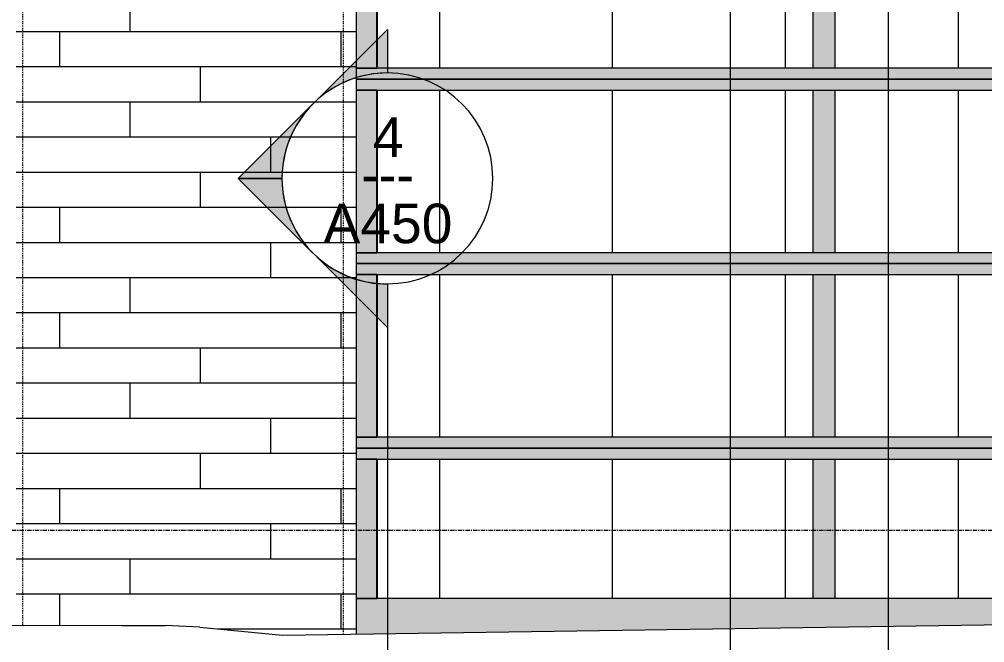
# Model space of a CAD drawing. Header units: inches. Extents: x -9021 to -6963, y -226 to 478.
# Drawn here: x -7299.8 to -7189.9, y 19.2 to 90.2 of the extents above; entities that cross this region are included whole.
import ezdxf

# ---------------------------------------------------------------- set-up
doc = ezdxf.new("R2010")
doc.units = ezdxf.units.IN
doc.header["$MEASUREMENT"] = 0
doc.linetypes.add('Dash 1_16_', pattern=[0.12499999999999999, 0.06249999999999999, -0.06249999999999999])
doc.linetypes.add('Grid Line 1_2_', pattern=[0.8749999999999999, 0.4999999999999999, -0.125, 0.125, -0.125])
for name, color, linetype, lineweight in [('A-DETL-1', 90, 'Dash 1_16_', 9), ('A-DOOR', 31, 'Continuous', 18), ('A-DOOR-1', 31, 'Continuous', 9), ('A-FLOR-LEVL-1', 51, 'Grid Line 1_2_', 9), ('A-WALL-PATT-1', 111, 'Continuous', 9), ('C-TOPO', 7, 'Continuous', 9), ('G-ANNO-SYMB-1', 111, 'Continuous', 9), ('S-FNDN', 32, 'Continuous', 18)]:
    doc.layers.add(name, color=color, linetype=linetype, lineweight=lineweight)
doc.styles.add('Arial_1', font='arial.ttf', dxfattribs={"height": 4.499999999999996})
doc.styles.add('Century Gothic', font='ufonts.com_century-gothic.ttf', dxfattribs={"height": 4.499999999999996})
pattern_1 = [(0, (-7295.177890747549, 32.8), (0, 4), []), (90, (-7295.177890747549, 32.8), (-7.999999999999999, 8), [4, -28]), (90, (-7279.177890747549, 36.8), (-7.999999999999999, 8), [4, -28])]

# ---------------------------------------------------------------- blocks, each defined once
blk = doc.blocks.new('Door-Sectional_Model3552_Comcl_Amarr - GARAGE-1873520-BUILDING ELEVATION - SOUTH _STREET_')
at = {"layer": 'A-DOOR'}
h = blk.add_hatch(color=256, dxfattribs=at)
h.paths.add_polyline_path([(8782.253379426043, 83.38232421875011), (8837.819381505433, 83.38232421875011), (8837.819381505433, 84.63232421875153), (8731.319381505433, 84.63232421875153), (8731.319381505433, 83.38232421875011), (8733.694381505442, 83.38232421875011)], flags=0)
h.paths.add_polyline_path([(8837.819381505433, 100.5073242187527), (8837.819381505433, 104.3823242187527), (8731.319381505433, 104.3823242187527), (8731.319381505433, 100.5073242187527), (8835.444381505444, 100.5073242187527)], flags=0)
h = blk.add_hatch(color=256, dxfattribs=at)
h.paths.add_polyline_path([(8733.647903653342, 84.63232421875153), (8733.647903653342, 100.5073242187527), (8731.319381505433, 100.5073242187527), (8731.319381505433, 84.63232421875153)], flags=0)
h.paths.add_polyline_path([(8837.819381505433, 84.63232421875153), (8837.819381505433, 100.5073242187527), (8835.444381505444, 100.5073242187527), (8835.444381505444, 84.63232421882086)], flags=0)
h = blk.add_hatch(color=256, dxfattribs=at)
h.paths.add_polyline_path([(8733.694381505444, 24.25732421875393), (8733.694381505444, 40.13232421875151), (8733.647903653344, 40.13232421875151), (8733.647903653344, 24.25732421875393)], flags=0)
h.paths.add_polyline_path([(8733.647903653344, 42.63232421875452), (8733.694381505444, 42.63232421875452), (8733.694381505444, 61.13232421875458), (8733.647903653344, 61.13232421875458)], flags=0)
h.paths.add_polyline_path([(8733.647903653344, 63.63232421875861), (8733.694381505444, 63.63232421875861), (8733.694381505444, 82.1323242187579), (8733.647903653344, 82.1323242187579), (8733.647903653344, 66.77742126569652)], flags=0)
h.paths.add_polyline_path([(8733.694381505444, 84.63232421875153), (8733.694381505444, 100.5073242187527), (8733.647903653344, 100.5073242187527), (8733.647903653344, 84.63232421875153)], flags=0)
for points in [[(8785.819381505427, 84.63232421875153), (8785.819381505427, 100.5073242187527), (8783.31938150543, 100.5073242187527), (8783.31938150543, 84.63232421875153)], [(8785.819381505427, 63.63232421875614), (8785.819381505427, 82.1323242187562), (8783.31938150543, 82.1323242187562), (8783.31938150543, 63.63232421875614)], [(8783.31938150543, 42.63232421875452), (8785.819381505427, 42.63232421875452), (8785.819381505427, 61.13232421875458), (8783.31938150543, 61.13232421875458), (8783.31938150543, 47.94267126569656)], [(8783.31938150543, 24.25732421875154), (8785.819381505427, 24.25732421875154), (8785.819381505427, 40.13232421875151), (8783.31938150543, 40.13232421875151), (8783.31938150543, 29.10792126569652)]]:
    blk.add_hatch(color=256, dxfattribs=at).paths.add_polyline_path(points, flags=0)
h = blk.add_hatch(color=256, dxfattribs=at)
h.paths.add_polyline_path([(8782.253379426043, 62.38232421875472), (8837.819381505433, 62.38232421875472), (8837.819381505433, 63.63232421875861), (8731.319381505433, 63.63232421875861), (8731.319381505433, 62.38232421875472), (8745.227379426044, 62.38232421875472)], flags=0)
h.paths.add_polyline_path([(8733.694381505442, 82.1323242187562), (8837.819381505433, 82.14384495608502), (8837.819381505433, 83.38232421875011), (8731.319381505433, 83.37080348142914), (8731.319381505433, 82.1323242187579)], flags=0)
h = blk.add_hatch(color=256, dxfattribs=at)
h.paths.add_polyline_path([(8837.819381505433, 63.63232421875861), (8837.819381505433, 82.1323242187579), (8835.444381505444, 82.1323242187579), (8835.444381505444, 63.63232421875861)], flags=0)
h.paths.add_polyline_path([(8733.647903653342, 63.63232421875861), (8733.647903653342, 82.1323242187579), (8731.319381505433, 82.1323242187579), (8731.319381505433, 63.63232421875861)], flags=0)
h = blk.add_hatch(color=256, dxfattribs=at)
h.paths.add_polyline_path([(8782.253379426043, 41.38232421875301), (8837.819381505433, 41.38232421875301), (8837.819381505433, 42.63232421875452), (8731.319381505433, 42.63232421875452), (8731.319381505433, 41.38232421875301), (8772.996879426044, 41.38232421875301)], flags=0)
h.paths.add_polyline_path([(8745.227379426044, 61.13232421875458), (8837.819381505433, 61.1438449560834), (8837.819381505433, 62.38232421875472), (8731.319381505433, 62.37080348142743), (8731.319381505433, 61.13232421875458), (8733.694381505442, 61.13232421875458)], flags=0)
h = blk.add_hatch(color=256, dxfattribs=at)
h.paths.add_polyline_path([(8731.319381505433, 42.63232421875452), (8733.647903653342, 42.63232421875452), (8733.647903653342, 61.13232421875458), (8731.319381505433, 61.13232421875458), (8731.319381505433, 55.57430201612675)], flags=0)
h.paths.add_polyline_path([(8837.819381505433, 42.63232421875452), (8837.819381505433, 61.13232421875458), (8835.444381505444, 61.13232421875458), (8835.444381505444, 42.63232421883484)], flags=0)
h = blk.add_hatch(color=256, dxfattribs=at)
h.paths.add_polyline_path([(8731.319381505433, 20.47347005208332), (8747.235050506893, 20.47347005208341), (8837.819381505433, 21.8078875165542), (8837.819381505433, 24.25732421875393), (8731.319381505433, 24.25732421875393), (8731.319381505433, 22.00000047683722)], flags=0)
h.paths.add_polyline_path([(8791.509879426045, 40.13232421875151), (8837.819381505433, 40.14384495608033), (8837.819381505433, 41.38232421875301), (8731.319381505433, 41.37080348142453), (8731.319381505433, 40.13232421875151), (8782.253379426043, 40.13232421875151)], flags=0)
h = blk.add_hatch(color=256, dxfattribs=at)
h.paths.add_polyline_path([(8837.819381505433, 24.25732421875393), (8837.819381505433, 40.13232421875151), (8835.444381505444, 40.13232421875151), (8835.444381505444, 24.25732421875393)], flags=0)
h.paths.add_polyline_path([(8733.647903653342, 24.25732421875393), (8733.647903653342, 40.13232421875151), (8731.319381505433, 40.13232421875151), (8731.319381505433, 24.25732421875393)], flags=0)
at = {"layer": 'A-DOOR-1'}
h = blk.add_hatch(dxfattribs=at)
h.set_pattern_fill('FP_27', color=256, style=0, pattern_type=2)
h.set_pattern_definition([(90, (8692.884, 83.382), (19.685, -1.205358612060782e-15), [24, 0, 0, 0])])
h.paths.add_polyline_path([(8783.31938150543, 84.63232421875153), (8783.31938150543, 100.5073242187527), (8733.694381505442, 100.5073242187527), (8733.694381505442, 84.63232421875153), (8782.253379426043, 84.63232421875153)], flags=0)
h.paths.add_polyline_path([(8835.444381505444, 84.63232421875153), (8835.444381505444, 100.5073242187527), (8785.819381505427, 100.5073242187527), (8785.819381505427, 84.63232421875153)], flags=0)
h = blk.add_hatch(dxfattribs=at)
h.set_pattern_fill('FP_28', color=256, style=0, pattern_type=2)
h.set_pattern_definition([(90, (8692.884, 62.382), (19.685, -1.205358612060782e-15), [24, 0, 0, 0])])
h.paths.add_polyline_path([(8835.444381505444, 63.63232421875614), (8835.444381505444, 82.1323242187562), (8785.819381505427, 82.1323242187562), (8785.819381505427, 63.63232421875614), (8819.279379426043, 63.63232421875614)], flags=0)
h.paths.add_polyline_path([(8745.227379426044, 63.63232421875614), (8783.31938150543, 63.63232421875614), (8783.31938150543, 82.1323242187562), (8733.694381505442, 82.1323242187562), (8733.694381505442, 63.63232421875614)], flags=0)
h = blk.add_hatch(dxfattribs=at)
h.set_pattern_fill('FP_29', color=256, style=0, pattern_type=2)
h.set_pattern_definition([(90, (8692.884, 41.382), (19.685, -1.205358612060782e-15), [24, 0, 0, 0])])
h.paths.add_polyline_path([(8791.509879426045, 42.63232421875452), (8835.444381505444, 42.63232421875452), (8835.444381505444, 61.13232421875458), (8785.819381505427, 61.13232421875458), (8785.819381505427, 42.63232421875452)], flags=0)
h.paths.add_polyline_path([(8745.227379426044, 42.63232421875452), (8783.31938150543, 42.63232421875452), (8783.31938150543, 61.13232421875458), (8733.694381505442, 61.13232421875458), (8733.694381505442, 42.63232421875452)], flags=0)
h = blk.add_hatch(dxfattribs=at)
h.set_pattern_fill('FP_30', color=256, style=0, pattern_type=2)
h.set_pattern_definition([(90, (8692.884, 20.382), (19.685, -1.205358612060782e-15), [24, 0, 0, 0])])
h.paths.add_polyline_path([(8805.248982916282, 24.25732421875154), (8835.444381505444, 24.25732421875154), (8835.444381505444, 40.13232421875151), (8785.819381505427, 40.13232421875151), (8785.819381505427, 24.25732421875154)], flags=0)
h.paths.add_polyline_path([(8761.544431078994, 24.25732421875154), (8783.31938150543, 24.25732421875154), (8783.31938150543, 40.13232421875151), (8733.694381505442, 40.13232421875151), (8733.694381505442, 24.25732421875154), (8745.227379426044, 24.25732421875154)], flags=0)
at = {"layer": 'A-DOOR'}
for p, q in [((8733.647903653342, 100.5073242187543), (8731.319381505427, 100.5073242187543)), ((8731.319381505427, 100.5073242187543), (8837.819381505427, 100.5073242187543)), ((8733.647903653342, 84.63232421875382), (8733.647903653342, 100.5073242187543)), ((8733.694381505442, 100.5073242187526), (8733.694381505442, 84.63232421875144)), ((8783.319381505427, 100.507324218755), (8785.819381505427, 100.507324218755)), ((8783.319381505427, 84.63232421875364), (8783.319381505427, 100.507324218755)), ((8785.819381505427, 84.63232421875364), (8785.819381505427, 100.507324218755)), ((8835.44438150543, 100.507324218754), (8835.44438150543, 84.63232421875382)), ((8837.819381505427, 100.507324218754), (8835.44438150543, 100.507324218754)), ((8731.319381505427, 84.63232421875382), (8733.647903653342, 84.63232421875382)), ((8837.819381505427, 84.63232421875382), (8731.319381505427, 84.63232421875382)), ((8785.819381505427, 84.63232421875364), (8783.319381505427, 84.63232421875364)), ((8835.44438150543, 84.63232421875382), (8837.819381505427, 84.63232421875382)), ((8731.319381505427, 83.38232421874996), (8837.819381505427, 83.38232421874996)), ((8837.819381505427, 83.38232421875624), (8731.319381505427, 83.38232421875624)), ((8733.647903653342, 82.13232421875777), (8731.319381505427, 82.13232421875777)), ((8731.319381505427, 82.13232421875777), (8837.819381505427, 82.13232421875777)), ((8733.647903653342, 63.63232421875848), (8733.647903653342, 82.13232421875777)), ((8733.694381505442, 82.13232421875608), (8733.694381505442, 63.63232421875608)), ((8783.319381505427, 82.13232421875847), (8785.819381505427, 82.13232421875847)), ((8783.319381505427, 63.6323242187583), (8783.319381505427, 82.13232421875847)), ((8785.819381505427, 63.6323242187583), (8785.819381505427, 82.13232421875847)), ((8835.44438150543, 82.13232421875739), (8835.44438150543, 63.63232421875848)), ((8837.819381505427, 82.13232421875739), (8835.44438150543, 82.13232421875739)), ((8731.319381505427, 63.63232421875848), (8733.647903653342, 63.63232421875848)), ((8837.819381505427, 63.63232421875847), (8731.319381505427, 63.63232421875847)), ((8785.819381505427, 63.6323242187583), (8783.319381505427, 63.6323242187583)), ((8835.44438150543, 63.63232421875848), (8837.819381505427, 63.63232421875848)), ((8731.319381505427, 62.38232421875461), (8837.819381505427, 62.38232421875461)), ((8837.819381505427, 62.38232421875461), (8731.319381505427, 62.38232421875461)), ((8733.647903653342, 61.13232421875614), (8731.319381505427, 61.13232421875614)), ((8731.319381505427, 61.13232421875614), (8837.819381505427, 61.13232421875614)), ((8733.647903653342, 42.63232421875684), (8733.647903653342, 61.13232421875614)), ((8733.694381505442, 61.13232421875445), (8733.694381505442, 42.63232421875445)), ((8783.319381505427, 61.13232421875684), (8785.819381505427, 61.13232421875684)), ((8783.319381505427, 42.63232421875666), (8783.319381505427, 61.13232421875684)), ((8785.819381505427, 42.63232421875666), (8785.819381505427, 61.13232421875684)), ((8835.44438150543, 61.13232421875575), (8835.44438150543, 42.63232421875684)), ((8837.819381505427, 61.13232421875575), (8835.44438150543, 61.13232421875575)), ((8731.319381505427, 42.63232421875684), (8733.647903653342, 42.63232421875684)), ((8837.819381505427, 42.63232421875684), (8731.319381505427, 42.63232421875684)), ((8785.819381505427, 42.63232421875666), (8783.319381505427, 42.63232421875666)), ((8835.44438150543, 42.63232421875684), (8837.819381505427, 42.63232421875684)), ((8731.319381505427, 41.38232421875297), (8837.819381505427, 41.38232421875297)), ((8837.819381505427, 41.38232421875161), (8731.319381505427, 41.38232421875161)), ((8733.647903653342, 40.13232421875314), (8731.319381505427, 40.13232421875314)), ((8731.319381505427, 40.13232421875314), (8837.819381505427, 40.13232421875314)), ((8733.647903653342, 24.25732421875384), (8733.647903653342, 40.13232421875314)), ((8733.694381505442, 40.13232421875145), (8733.694381505442, 24.25732421875145)), ((8783.319381505427, 40.13232421875383), (8785.819381505427, 40.13232421875383)), ((8783.319381505427, 24.25732421875366), (8783.319381505427, 40.13232421875383)), ((8785.819381505427, 24.25732421875366), (8785.819381505427, 40.13232421875383)), ((8835.44438150543, 40.13232421875274), (8835.44438150543, 24.25732421875384)), ((8837.819381505427, 40.13232421875274), (8835.44438150543, 40.13232421875274)), ((8731.319381505427, 24.25732421875383), (8733.647903653342, 24.25732421875383)), ((8837.819381505427, 24.25732421875384), (8731.319381505427, 24.25732421875384)), ((8785.819381505427, 24.25732421875366), (8783.319381505427, 24.25732421875366)), ((8835.44438150543, 24.25732421875383), (8837.819381505427, 24.25732421875383))]:
    blk.add_line(p, q, dxfattribs=at)
blk = doc.blocks.new('Section - Section Head - Filled-22785-BUILDING ELEVATION - SOUTH _STREET_')
at = {"layer": 'G-ANNO-SYMB-1'}
h = blk.add_hatch(color=256, dxfattribs=at)
edge = h.paths.add_edge_path(flags=0)
edge.add_line((8608.219212401726, -199.9807485030786), (8600.166984723406, -191.92852082476))
edge.add_line((8600.166984723406, -191.92852082476), (8600.166984723406, -196.8834657777552))
edge.add_arc((8600.166984723406, -208.8990835732372), 12.01561779548256, 47.921604975374976, 90.0000000000004, ccw=False)
h = blk.add_hatch(color=256, dxfattribs=at)
edge = h.paths.add_edge_path(flags=0)
edge.add_arc((8600.166984723406, -208.8990835732372), 11.99999999999992, -3.979039320256561e-13, 44.999999999995225, ccw=False)
edge.add_line((8612.166984723406, -208.8990835732373), (8617.137547471884, -208.8990835732373))
edge.add_line((8617.137547471884, -208.8990835732373), (8608.652266097646, -200.4138021989987))
h = blk.add_hatch(color=256, dxfattribs=at)
edge = h.paths.add_edge_path(flags=0)
edge.add_line((8608.652266097646, -217.3843649474758), (8617.137547471884, -208.8990835732373))
edge.add_line((8617.137547471884, -208.8990835732373), (8612.166984723406, -208.8990835732373))
edge.add_arc((8600.166984723406, -208.8990835732371), 12.00000000000203, 314.9999999999996, 359.99999999999903, ccw=False)
h = blk.add_hatch(color=256, dxfattribs=at)
edge = h.paths.add_edge_path(flags=0)
edge.add_arc((8600.166984723406, -208.8990835732372), 12.01561779548177, 269.99999999999955, 312.07839502462326, ccw=False)
edge.add_line((8600.166984723406, -220.914701368719), (8600.166984723406, -225.8696463217143))
edge.add_line((8600.166984723406, -225.8696463217143), (8608.219212401726, -217.8174186433959))
for p, q in [((8600.166984723406, -196.8834657777552), (8600.166984723406, -191.92852082476)), ((8600.166984723406, -191.92852082476), (8608.219212401726, -199.9807485030786)), ((8608.652266097646, -200.4138021989987), (8617.137547471884, -208.8990835732373)), ((8617.137547471884, -208.8990835732373), (8608.652266097646, -217.3843649474758)), ((8612.166984723406, -208.8990835732373), (8617.137547471884, -208.8990835732373)), ((8617.137547471884, -208.8990835732373), (8612.166984723406, -208.8990835732373)), ((8608.219212401726, -217.8174186433959), (8600.166984723406, -225.8696463217143)), ((8600.166984723406, -225.8696463217143), (8600.166984723406, -220.914701368719))]:
    blk.add_line(p, q, dxfattribs=at)
for centre, radius, start, end in [((8600.166984723406, -208.914701368719), 11.99999999999999, 89.99999999999993, 269.9999999999995), ((8600.166984723406, -208.8990835732372), 12.01561779548256, 47.92160497537466, 90), ((8600.166984723406, -208.914701368719), 11.9999999999999, 269.9999999999993, 89.99999999999967), ((8600.166984723406, -208.8990835732372), 11.99999999999992, 359.9999999999992, 44.99999999999482), ((8600.166984723406, -208.8990835732371), 12.00000000000203, 314.9999999999992, 359.9999999999987), ((8600.166984723406, -208.8990835732372), 12.01561779548177, 269.9999999999992, 312.0783950246229)]:
    blk.add_arc(centre, radius, start, end, dxfattribs=at)

msp = doc.modelspace()

# ---------------------------------------------------------------- hatches: boundary and pattern name
at = {"layer": 'A-WALL-PATT-1'}
h = msp.add_hatch(dxfattribs=at)
h.set_pattern_fill('FP_20', color=256, style=0, pattern_type=2)
h.set_pattern_definition(pattern_1)
h.paths.add_polyline_path([(-7300.177509242134, 21.18135475582002), (-7290.177509242096, 21.19779682159432), (-7290.177509242134, 104.3823242187528), (-7300.177509242134, 104.3823242187528), (-7300.177509242134, 21.19779682159432)], flags=0)
h = msp.add_hatch(dxfattribs=at)
h.set_pattern_fill('FP_20', color=256, style=0, pattern_type=2)
h.set_pattern_definition(pattern_1)
h.paths.add_polyline_path([(-7276.069620186559, 14.60081863403329), (-7276.069342517198, 14.60081863403329), (-7269.86017199749, 14.72331279781872)], flags=0)
h.paths.add_polyline_path([(-7281.921026898612, 14.94792225389202), (-7281.920963013115, 14.94792652130135), (-7281.921266427073, 14.94792652130135)], flags=0)
h.paths.add_polyline_path([(-7269.86017199749, 20.11478948593173), (-7261.427509242116, 20.23901287345029), (-7261.427509242116, 104.3823242187528), (-7290.177509242134, 104.3823242187528), (-7290.177509242096, 21.19498719091487), (-7282.795206547988, 21.19779682159432), (-7279.08575793499, 20.98473655897592), (-7276.069620186559, 20.70032316519007)], flags=0)
at = {"layer": 'S-FNDN'}
msp.add_hatch(color=256, dxfattribs=at).paths.add_polyline_path([(-7261.427509242116, 20.23901287345029), (-7245.511840240655, 20.47347005208342), (-7261.427509242116, 20.47347005208334), (-7261.427509242116, 20.37500000000005)], flags=0)

# ---------------------------------------------------------------- linework, layer by layer
at = {"layer": 'A-DETL-1'}
for p, q in [((-7299.427509242136, 104.3823242187532), (-7299.427509242136, 21.17011152112331)), ((-7262.927509242116, 104.3823242187531), (-7262.927509242116, 20.216916047491))]:
    msp.add_line(p, q, dxfattribs=at)
at = {"layer": 'A-FLOR-LEVL-1'}
msp.add_line((-7014.028920662904, 32), (-7703.149673060239, 32), dxfattribs=at)
at = {"layer": 'C-TOPO'}
for p, q in [((-7269.86017199749, 20.11478948593148), (-7141.886295044365, 22.00000047683724)), ((-7288.11651965374, 21.19779682159432), (-7368.92755480999, 21.08763170242318)), ((-7288.11651965374, 21.19779682159432), (-7283.15655871624, 21.21794414520272)), ((-7279.247623169365, 21.00000000000008), (-7283.15655871624, 21.21794414520272)), ((-7279.247623169365, 21.00000000000008), (-7269.86017199749, 20.11478948593148))]:
    msp.add_line(p, q, dxfattribs=at)
at = {"layer": 'G-ANNO-SYMB-1'}
for p, q in [((-7218.901030187857, 405.7698510893824), (-7218.901030187857, -196.8990835732373)), ((-7200.901030187844, 161.4641392457563), (-7200.901030187844, -54.38721087704567)), ((-7257.901030187835, 60.07163283898363), (-7257.901030187835, -168.9254278460905))]:
    msp.add_line(p, q, dxfattribs=at)
at = {"layer": 'S-FNDN'}
msp.add_line((-7261.427509242121, 20.23901287345015), (-7261.427509242121, 104.3823242187526), dxfattribs=at)

# ---------------------------------------------------------------- block references
at = {"layer": 'A-DOOR'}
msp.add_blockref('Door-Sectional_Model3552_Comcl_Amarr - GARAGE-1873520-BUILDING ELEVATION - SOUTH _STREET_', (-15992.74689074755, 0), dxfattribs=at)
at = {"layer": 'G-ANNO-SYMB-1', "rotation": 180}
msp.add_blockref('Section - Section Head - Filled-22785-BUILDING ELEVATION - SOUTH _STREET_', (1342.265954535567, -136.8274507342297), dxfattribs=at)

# ---------------------------------------------------------------- texts
at = {"layer": 'G-ANNO-SYMB-1', "char_height": 4.499999999999996, "attachment_point": 1}
for s, insert, width, style in [('4', (-7259.561518425719, 79.02595106906753), 4.241999999999996, 'Arial_1'), ('---', (-7260.887173969077, 74.77260461237462), 7.726499999999994, 'Century Gothic'), ('A450', (-7265.183565669813, 69.20782897440114), 17.87699999999998, 'Arial_1')]:
    msp.add_mtext(s, dxfattribs=dict(at, insert=insert, width=width, style=style))

doc.saveas('drawing.dxf')
